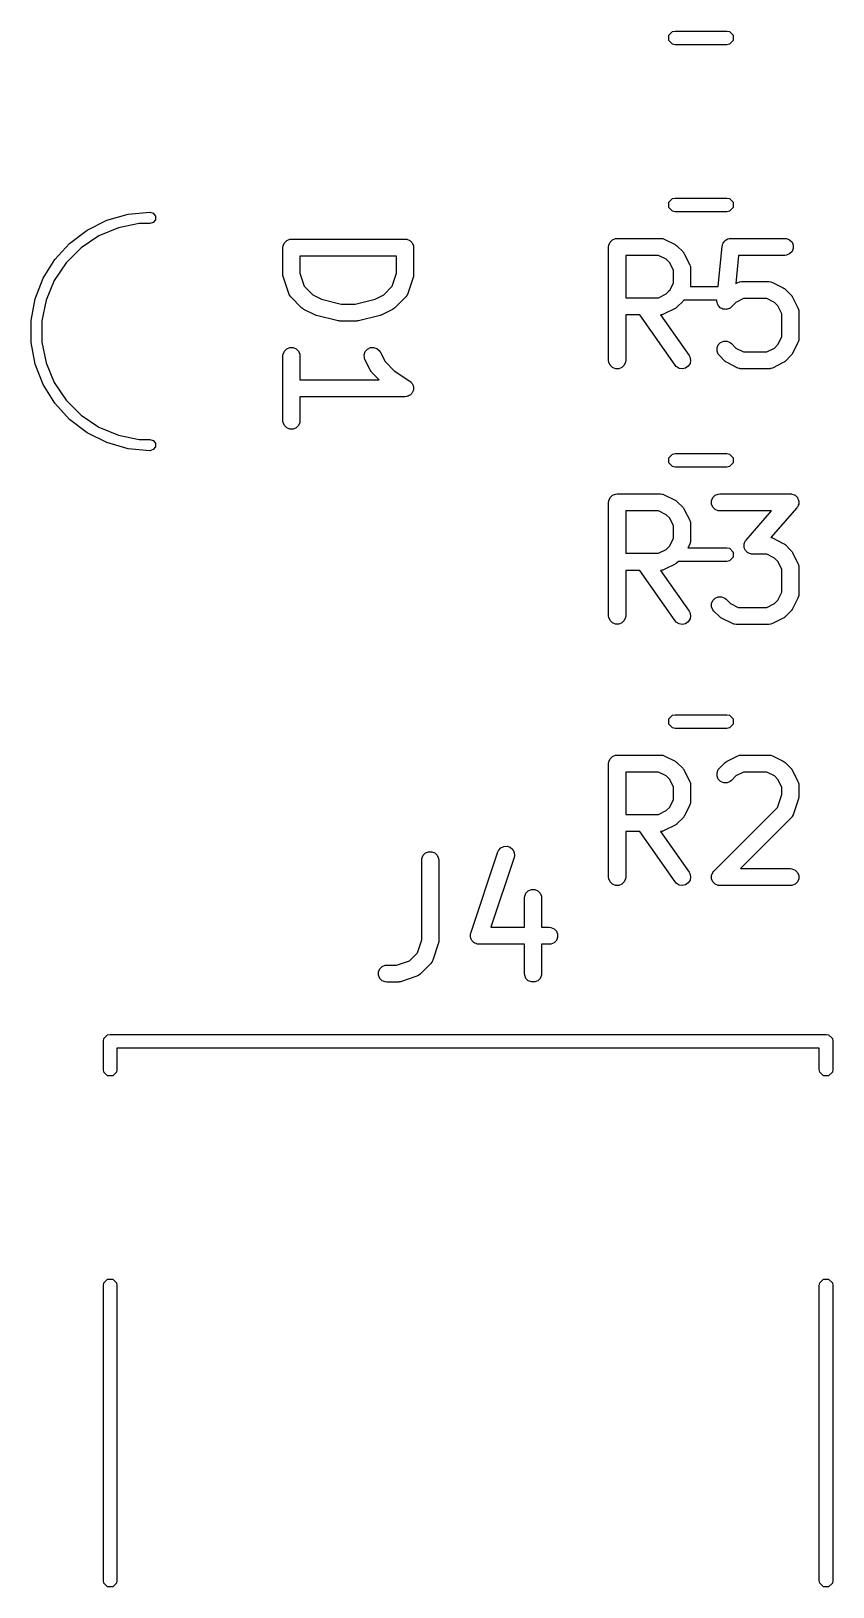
# Model space of a CAD drawing. Extents: x 1.5 to 88.5, y 4.3 to 54.6.
# Drawn here: x 32.55 to 39.61, y 15.44 to 29.14 of the extents above; entities that cross this region are included whole.
import ezdxf

# ---------------------------------------------------------------- set-up
doc = ezdxf.new("R2010")
doc.units = 0
doc.layers.add('BLACK', color=7, linetype='CONTINUOUS')

msp = doc.modelspace()

# ---------------------------------------------------------------- linework, layer by layer
at = {"layer": 'BLACK', "linetype": 'CONTINUOUS'}
for p, q in [((38.167503, 29.107961), (38.199975, 29.140433)), ((38.167503, 29.062039), (38.167503, 29.107961)), ((38.199975, 29.029567), (38.167503, 29.062039)), ((38.199975, 29.140433), (38.222936, 29.145)), ((38.222936, 29.145), (38.677064, 29.145)), ((38.677064, 29.145), (38.700025, 29.140433)), ((38.700025, 29.140433), (38.732497, 29.107961)), ((38.732497, 29.062039), (38.700025, 29.029567)), ((38.732497, 29.107961), (38.732497, 29.062039)), ((38.222936, 29.025), (38.199975, 29.029567)), ((38.677064, 29.025), (38.222936, 29.025)), ((38.700025, 29.029567), (38.677064, 29.025)), ((38.199975, 27.670433), (38.222936, 27.675)), ((38.222936, 27.675), (38.677064, 27.675)), ((38.677064, 27.675), (38.700025, 27.670433)), ((33.407063, 27.532122), (33.6, 27.55)), ((33.6, 27.55), (33.629389, 27.540451)), ((33.629389, 27.540451), (33.647553, 27.515451)), ((38.167503, 27.637961), (38.199975, 27.670433)), ((38.167503, 27.592039), (38.167503, 27.637961)), ((38.199975, 27.559567), (38.167503, 27.592039)), ((38.222936, 27.555), (38.199975, 27.559567)), ((38.677064, 27.555), (38.222936, 27.555)), ((38.700025, 27.559567), (38.677064, 27.555)), ((38.700025, 27.670433), (38.732497, 27.637961)), ((38.732497, 27.592039), (38.700025, 27.559567)), ((38.732497, 27.637961), (38.732497, 27.592039)), ((33.047246, 27.392728), (33.220696, 27.479096)), ((33.322895, 27.413492), (33.150006, 27.341879)), ((33.220696, 27.479096), (33.407063, 27.532122)), ((33.506433, 27.45), (33.322895, 27.413492)), ((33.6, 27.45), (33.506433, 27.45)), ((33.629389, 27.459549), (33.6, 27.45)), ((33.647553, 27.484549), (33.629389, 27.459549)), ((33.647553, 27.515451), (33.647553, 27.484549)), ((32.762082, 27.132766), (32.89262, 27.275959)), ((32.89262, 27.275959), (33.047246, 27.392728)), ((33.150006, 27.341879), (32.99441, 27.237913)), ((34.771621, 27.252726), (34.78282, 27.279762)), ((34.78282, 27.279762), (34.803512, 27.300454)), ((34.803512, 27.300454), (34.830548, 27.311653)), ((34.830548, 27.311653), (34.84518, 27.313094)), ((34.84518, 27.313094), (35.84518, 27.313094)), ((35.84518, 27.313094), (35.859812, 27.311653)), ((35.859812, 27.311653), (35.886848, 27.300454)), ((35.886848, 27.300454), (35.90754, 27.279762)), ((35.90754, 27.279762), (35.918739, 27.252726)), ((37.638346, 27.259812), (37.649545, 27.286848)), ((37.649545, 27.286848), (37.670237, 27.30754)), ((37.670237, 27.30754), (37.697273, 27.318739)), ((37.697273, 27.318739), (37.711905, 27.32018)), ((37.711905, 27.32018), (38.092857, 27.32018)), ((38.092857, 27.32018), (38.107489, 27.318739)), ((38.107489, 27.318739), (38.109978, 27.317707)), ((38.109978, 27.317707), (38.112666, 27.317517)), ((38.112666, 27.317517), (38.126398, 27.312262)), ((38.126398, 27.312262), (38.221636, 27.264643)), ((38.221636, 27.264643), (38.227935, 27.260678)), ((38.639059, 27.261534), (38.640167, 27.267059)), ((38.640167, 27.267059), (38.645349, 27.276718)), ((38.645349, 27.276718), (38.649545, 27.286848)), ((38.649545, 27.286848), (38.652216, 27.289519)), ((38.652216, 27.289519), (38.654001, 27.292846)), ((38.654001, 27.292846), (38.662483, 27.299786)), ((38.662483, 27.299786), (38.670237, 27.30754)), ((38.670237, 27.30754), (38.673725, 27.308985)), ((38.673725, 27.308985), (38.676649, 27.311377)), ((38.676649, 27.311377), (38.687146, 27.314544)), ((38.687146, 27.314544), (38.697273, 27.318739)), ((38.697273, 27.318739), (38.702878, 27.319291)), ((38.702878, 27.319291), (38.704665, 27.31983)), ((38.704665, 27.31983), (38.706493, 27.319647)), ((38.706493, 27.319647), (38.711905, 27.32018)), ((38.711905, 27.32018), (39.188095, 27.32018)), ((39.188095, 27.32018), (39.202727, 27.318739)), ((39.202727, 27.318739), (39.229763, 27.30754)), ((39.229763, 27.30754), (39.250455, 27.286848)), ((39.250455, 27.286848), (39.261654, 27.259812)), ((32.660079, 26.968025), (32.762082, 27.132766)), ((32.99441, 27.237913), (32.862087, 27.10559)), ((34.77018, 27.238094), (34.771621, 27.252726)), ((34.77018, 26.999999), (34.77018, 27.238094)), ((35.77018, 27.163094), (34.92018, 27.163094)), ((34.92018, 27.163094), (34.92018, 27.01217)), ((35.77018, 27.012169), (35.77018, 27.163094)), ((35.918739, 27.252726), (35.92018, 27.238094)), ((35.92018, 27.238094), (35.92018, 26.999999)), ((37.636905, 27.24518), (37.638346, 27.259812)), ((37.636905, 26.24518), (37.636905, 27.24518)), ((38.075152, 27.17018), (37.786905, 27.17018)), ((37.786905, 27.17018), (37.786905, 26.796371)), ((38.143668, 27.135922), (38.075152, 27.17018)), ((38.174075, 27.105515), (38.143668, 27.135922)), ((38.227935, 27.260678), (38.229763, 27.259921)), ((38.229763, 27.259921), (38.231819, 27.258232)), ((38.231819, 27.258232), (38.234079, 27.256811)), ((38.234079, 27.256811), (38.235378, 27.255312)), ((38.235378, 27.255312), (38.241128, 27.250594)), ((38.241128, 27.250594), (38.288747, 27.202975)), ((38.288747, 27.202975), (38.293465, 27.197225)), ((38.293465, 27.197225), (38.294964, 27.195926)), ((38.294964, 27.195926), (38.296385, 27.193666)), ((38.296385, 27.193666), (38.298074, 27.19161)), ((38.298074, 27.19161), (38.298831, 27.189782)), ((38.298831, 27.189782), (38.302796, 27.183483)), ((38.302796, 27.183483), (38.350415, 27.088245)), ((38.601513, 26.895), (38.637277, 27.252643)), ((38.637277, 27.252643), (38.638346, 27.257975)), ((38.638346, 27.259812), (38.639059, 27.261534)), ((38.638346, 27.257975), (38.638346, 27.259812)), ((38.779779, 27.17018), (38.75496, 26.921989)), ((39.188095, 27.17018), (38.779779, 27.17018)), ((39.202727, 27.171621), (39.188095, 27.17018)), ((39.229763, 27.18282), (39.202727, 27.171621)), ((39.250455, 27.203512), (39.229763, 27.18282)), ((39.261654, 27.230548), (39.250455, 27.203512)), ((39.261654, 27.259812), (39.261654, 27.230548)), ((32.862087, 27.10559), (32.758121, 26.949994)), ((34.770909, 26.992593), (34.77018, 26.999999)), ((34.770769, 26.990618), (34.770909, 26.992593)), ((34.771359, 26.98802), (34.770769, 26.990618)), ((34.92018, 27.01217), (34.958351, 26.897656)), ((35.732009, 26.897656), (35.77018, 27.012169)), ((35.919591, 26.990618), (35.919, 26.98802)), ((35.92018, 26.999999), (35.91945, 26.992592)), ((35.91945, 26.992592), (35.919591, 26.990618)), ((38.208333, 27.036999), (38.174075, 27.105515)), ((38.208333, 26.929552), (38.208333, 27.036999)), ((38.350415, 27.088245), (38.35567, 27.074514)), ((38.35567, 27.074514), (38.355861, 27.071824)), ((38.355861, 27.071824), (38.356892, 27.069336)), ((38.356892, 27.069336), (38.358333, 27.054704)), ((38.358333, 27.054704), (38.358333, 26.911847)), ((32.590083, 26.787346), (32.660079, 26.968025)), ((32.758121, 26.949994), (32.686508, 26.777105)), ((34.771621, 26.985367), (34.771359, 26.98802)), ((34.772379, 26.983536), (34.771621, 26.985367)), ((34.774029, 26.976281), (34.772379, 26.983536)), ((34.821649, 26.833424), (34.774029, 26.976281)), ((34.958351, 26.897656), (35.032465, 26.823543)), ((35.657896, 26.823543), (35.732009, 26.897656)), ((35.916331, 26.976281), (35.868712, 26.833425)), ((35.91798, 26.983536), (35.916331, 26.976281)), ((35.918739, 26.985367), (35.91798, 26.983536)), ((35.919, 26.98802), (35.918739, 26.985367)), ((38.143668, 26.830629), (38.167503, 26.854464)), ((38.167503, 26.857961), (38.177572, 26.86803)), ((38.167503, 26.854464), (38.167503, 26.857961)), ((38.177572, 26.86803), (38.208333, 26.929552)), ((38.356892, 26.897215), (38.355974, 26.895)), ((38.355974, 26.895), (38.601513, 26.895)), ((38.358333, 26.911847), (38.356892, 26.897215)), ((38.75496, 26.921989), (38.773602, 26.93131)), ((38.773602, 26.93131), (38.787333, 26.936565)), ((38.787333, 26.936565), (38.790022, 26.936756)), ((38.790022, 26.936756), (38.792511, 26.937787)), ((38.792511, 26.937787), (38.807143, 26.939228)), ((38.807143, 26.939228), (39.045238, 26.939228)), ((39.045238, 26.939228), (39.05987, 26.937787)), ((39.05987, 26.937787), (39.062359, 26.936755)), ((39.062359, 26.936755), (39.065047, 26.936565)), ((39.065047, 26.936565), (39.078779, 26.93131)), ((39.078779, 26.93131), (39.174017, 26.883691)), ((39.174017, 26.883691), (39.180316, 26.879726)), ((39.180316, 26.879726), (39.182144, 26.878969)), ((39.182144, 26.878969), (39.1842, 26.87728)), ((39.1842, 26.87728), (39.18646, 26.875859)), ((39.18646, 26.875859), (39.187759, 26.87436)), ((39.187759, 26.87436), (39.193509, 26.869642)), ((39.193509, 26.869642), (39.241128, 26.822023)), ((32.554479, 26.596882), (32.590083, 26.787346)), ((32.686508, 26.777105), (32.65, 26.593567)), ((34.827643, 26.819999), (34.821649, 26.833424)), ((34.829409, 26.817962), (34.827643, 26.819999)), ((34.83044, 26.815474), (34.829409, 26.817962)), ((34.839767, 26.804109), (34.83044, 26.815474)), ((34.935005, 26.708871), (34.839767, 26.804109)), ((35.032465, 26.823543), (35.109452, 26.785049)), ((35.109452, 26.785049), (35.282986, 26.741666)), ((35.282986, 26.741666), (35.407375, 26.741666)), ((35.407375, 26.741666), (35.580909, 26.785049)), ((35.580909, 26.785049), (35.657896, 26.823543)), ((35.850594, 26.804109), (35.755356, 26.708871)), ((35.859922, 26.815474), (35.850594, 26.804109)), ((35.860953, 26.817964), (35.859922, 26.815474)), ((35.862718, 26.819999), (35.860953, 26.817964)), ((35.868712, 26.833425), (35.862718, 26.819999)), ((37.786905, 26.796371), (38.075152, 26.796371)), ((38.075152, 26.796371), (38.143668, 26.830629)), ((38.241128, 26.715957), (38.235378, 26.711238)), ((38.288747, 26.763576), (38.241128, 26.715957)), ((38.293465, 26.769325), (38.288747, 26.763576)), ((38.294964, 26.770625), (38.293465, 26.769325)), ((38.296385, 26.772884), (38.294964, 26.770625)), ((38.298074, 26.774941), (38.296385, 26.772884)), ((38.298098, 26.775), (38.298074, 26.774941)), ((38.589656, 26.775), (38.298098, 26.775)), ((38.589636, 26.76175), (38.589656, 26.775)), ((38.590727, 26.758134), (38.589636, 26.76175)), ((38.590727, 26.754359), (38.590727, 26.758134)), ((38.594921, 26.744233), (38.590727, 26.754359)), ((38.598089, 26.733734), (38.594921, 26.744233)), ((38.60048, 26.73081), (38.598089, 26.733734)), ((38.601926, 26.727322), (38.60048, 26.73081)), ((38.609679, 26.719568), (38.601926, 26.727322)), ((38.61662, 26.711086), (38.609679, 26.719568)), ((38.717319, 26.715957), (38.705954, 26.70663)), ((38.756332, 26.75497), (38.717319, 26.715957)), ((38.824848, 26.789228), (38.756332, 26.75497)), ((39.027533, 26.789228), (38.824848, 26.789228)), ((39.096049, 26.75497), (39.027533, 26.789228)), ((39.126456, 26.724563), (39.096049, 26.75497)), ((39.160714, 26.656047), (39.126456, 26.724563)), ((39.241128, 26.822023), (39.245846, 26.816273)), ((39.245846, 26.816273), (39.247345, 26.814974)), ((39.247345, 26.814974), (39.248766, 26.812714)), ((39.248766, 26.812714), (39.250455, 26.810658)), ((39.250455, 26.810658), (39.251212, 26.80883)), ((39.251212, 26.80883), (39.255177, 26.802531)), ((39.255177, 26.802531), (39.302796, 26.707293)), ((32.554479, 26.403118), (32.554479, 26.596882)), ((32.65, 26.593567), (32.65, 26.406433)), ((34.940755, 26.70415), (34.935005, 26.708871)), ((34.942054, 26.702654), (34.940755, 26.70415)), ((34.944308, 26.701234), (34.942054, 26.702654)), ((34.94637, 26.699543), (34.944308, 26.701234)), ((34.948202, 26.698784), (34.94637, 26.699543)), ((34.954497, 26.694822), (34.948202, 26.698784)), ((35.049735, 26.647203), (34.954497, 26.694822)), ((35.050804, 26.646793), (35.049735, 26.647203)), ((35.05124, 26.646471), (35.050804, 26.646793)), ((35.057376, 26.644278), (35.05124, 26.646471)), ((35.063466, 26.641948), (35.057376, 26.644278)), ((35.064006, 26.641909), (35.063466, 26.641948)), ((35.065086, 26.641524), (35.064006, 26.641909)), ((35.255562, 26.593905), (35.065086, 26.641524)), ((35.258098, 26.593529), (35.255562, 26.593905)), ((35.25912, 26.593107), (35.258098, 26.593529)), ((35.264632, 26.592564), (35.25912, 26.593107)), ((35.270106, 26.591755), (35.264632, 26.592564)), ((35.271198, 26.591917), (35.270106, 26.591755)), ((35.273752, 26.591666), (35.271198, 26.591917)), ((35.416609, 26.591666), (35.273752, 26.591666)), ((35.419162, 26.591917), (35.416609, 26.591666)), ((35.420255, 26.591755), (35.419162, 26.591917)), ((35.425728, 26.592564), (35.420255, 26.591755)), ((35.431241, 26.593107), (35.425728, 26.592564)), ((35.432262, 26.593529), (35.431241, 26.593107)), ((35.434799, 26.593905), (35.432262, 26.593529)), ((35.625275, 26.641524), (35.434799, 26.593905)), ((35.626354, 26.641909), (35.625275, 26.641524)), ((35.626894, 26.641948), (35.626354, 26.641909)), ((35.632975, 26.644275), (35.626894, 26.641948)), ((35.639121, 26.646471), (35.632975, 26.644275)), ((35.639556, 26.646793), (35.639121, 26.646471)), ((35.640626, 26.647203), (35.639556, 26.646793)), ((35.735864, 26.694822), (35.640626, 26.647203)), ((35.742163, 26.698786), (35.735864, 26.694822)), ((35.743991, 26.699544), (35.742163, 26.698786)), ((35.746047, 26.701232), (35.743991, 26.699544)), ((35.748307, 26.702654), (35.746047, 26.701232)), ((35.749606, 26.704152), (35.748307, 26.702654)), ((35.755356, 26.708871), (35.749606, 26.704152)), ((37.910951, 26.646371), (37.786905, 26.646371)), ((37.786905, 26.646371), (37.786905, 26.24518)), ((38.221891, 26.20217), (37.910951, 26.646371)), ((38.107489, 26.647812), (38.093972, 26.64648)), ((38.093972, 26.64648), (38.344776, 26.288189)), ((38.109978, 26.648843), (38.107489, 26.647812)), ((38.112666, 26.649034), (38.109978, 26.648843)), ((38.126398, 26.654289), (38.112666, 26.649034)), ((38.221636, 26.701908), (38.126398, 26.654289)), ((38.227935, 26.705872), (38.221636, 26.701908)), ((38.229763, 26.70663), (38.227935, 26.705872)), ((38.231819, 26.708318), (38.229763, 26.70663)), ((38.234079, 26.70974), (38.231819, 26.708318)), ((38.235378, 26.711238), (38.234079, 26.70974)), ((38.619946, 26.709301), (38.61662, 26.711086)), ((38.622618, 26.70663), (38.619946, 26.709301)), ((38.632745, 26.702434), (38.622618, 26.70663)), ((38.642407, 26.697252), (38.632745, 26.702434)), ((38.646166, 26.696876), (38.642407, 26.697252)), ((38.649655, 26.695431), (38.646166, 26.696876)), ((38.660616, 26.695431), (38.649655, 26.695431)), ((38.671526, 26.69434), (38.660616, 26.695431)), ((38.675142, 26.695431), (38.671526, 26.69434)), ((38.678917, 26.695431), (38.675142, 26.695431)), ((38.689042, 26.699625), (38.678917, 26.695431)), ((38.699542, 26.702793), (38.689042, 26.699625)), ((38.702465, 26.705184), (38.699542, 26.702793)), ((38.705954, 26.70663), (38.702465, 26.705184)), ((39.160714, 26.453362), (39.160714, 26.656047)), ((39.302796, 26.707293), (39.308051, 26.693562)), ((39.308051, 26.693562), (39.308242, 26.690872)), ((39.308242, 26.690872), (39.309273, 26.688384)), ((39.309273, 26.688384), (39.310714, 26.673752)), ((39.310714, 26.673752), (39.310714, 26.435657)), ((39.126456, 26.384846), (39.160714, 26.453362)), ((32.590083, 26.212654), (32.554479, 26.403118)), ((32.65, 26.406433), (32.686508, 26.222895)), ((34.771621, 26.300345), (34.78282, 26.327381)), ((34.78282, 26.327381), (34.803512, 26.348073)), ((34.803512, 26.348073), (34.830548, 26.359272)), ((34.830548, 26.359272), (34.859812, 26.359272)), ((34.859812, 26.359272), (34.886848, 26.348073)), ((34.886848, 26.348073), (34.90754, 26.327381)), ((34.90754, 26.327381), (34.918739, 26.300345)), ((35.485055, 26.295094), (35.494309, 26.322855)), ((35.494309, 26.322855), (35.513482, 26.344963)), ((35.513482, 26.344963), (35.539657, 26.35805)), ((35.539657, 26.35805), (35.568847, 26.360124)), ((35.568847, 26.360124), (35.596608, 26.35087)), ((35.596608, 26.35087), (35.618716, 26.331697)), ((35.618716, 26.331697), (35.626548, 26.319254)), ((35.626548, 26.319254), (35.668724, 26.234902)), ((38.590727, 26.35505), (38.601926, 26.382087)), ((38.590727, 26.325788), (38.590727, 26.35505)), ((38.601926, 26.298751), (38.590727, 26.325788)), ((38.601926, 26.382087), (38.622618, 26.402779)), ((38.622618, 26.402779), (38.649655, 26.413978)), ((38.649655, 26.413978), (38.678917, 26.413978)), ((38.678917, 26.413978), (38.705954, 26.402779)), ((38.705954, 26.402779), (38.717319, 26.393452)), ((38.717319, 26.393452), (38.756331, 26.354439)), ((38.756331, 26.354439), (38.824849, 26.32018)), ((38.824849, 26.32018), (39.027532, 26.32018)), ((39.027532, 26.32018), (39.096048, 26.354438)), ((39.096048, 26.354438), (39.126456, 26.384846)), ((39.255177, 26.306878), (39.251212, 26.300578)), ((39.302796, 26.402116), (39.255177, 26.306878)), ((39.308051, 26.415847), (39.302796, 26.402116)), ((39.308242, 26.418536), (39.308051, 26.415847)), ((39.309273, 26.421025), (39.308242, 26.418536)), ((39.310714, 26.435657), (39.309273, 26.421025)), ((32.660079, 26.031975), (32.590083, 26.212654)), ((32.686508, 26.222895), (32.758121, 26.050006)), ((34.77018, 26.285713), (34.771621, 26.300345)), ((34.77018, 25.714285), (34.77018, 26.285713)), ((34.918739, 26.300345), (34.92018, 26.285713)), ((34.92018, 26.285713), (34.92018, 26.074999)), ((35.487129, 26.265904), (35.485055, 26.295094)), ((35.492384, 26.252172), (35.487129, 26.265904)), ((35.540003, 26.156934), (35.492384, 26.252172)), ((35.668724, 26.234902), (35.750103, 26.153523)), ((37.638346, 26.230548), (37.636905, 26.24518)), ((37.649545, 26.203512), (37.638346, 26.230548)), ((37.670237, 26.18282), (37.649545, 26.203512)), ((37.697273, 26.171621), (37.670237, 26.18282)), ((37.726537, 26.171621), (37.697273, 26.171621)), ((37.753573, 26.18282), (37.726537, 26.171621)), ((37.774265, 26.203512), (37.753573, 26.18282)), ((37.785464, 26.230548), (37.774265, 26.203512)), ((37.786905, 26.24518), (37.785464, 26.230548)), ((38.231462, 26.19101), (38.221891, 26.20217)), ((38.256141, 26.175283), (38.231462, 26.19101)), ((38.284958, 26.170197), (38.256141, 26.175283)), ((38.313529, 26.176527), (38.284958, 26.170197)), ((38.337503, 26.193309), (38.313529, 26.176527)), ((38.35323, 26.217987), (38.337503, 26.193309)), ((38.344776, 26.288189), (38.351986, 26.275376)), ((38.351986, 26.275376), (38.358315, 26.246805)), ((38.358315, 26.246805), (38.35323, 26.217987)), ((38.611253, 26.287386), (38.601926, 26.298751)), ((38.658872, 26.239767), (38.611253, 26.287386)), ((38.664624, 26.235046), (38.658872, 26.239767)), ((38.665921, 26.233551), (38.664624, 26.235046)), ((38.668176, 26.232131), (38.665921, 26.233551)), ((38.670237, 26.23044), (38.668176, 26.232131)), ((38.672065, 26.229682), (38.670237, 26.23044)), ((38.678363, 26.225718), (38.672065, 26.229682)), ((38.773602, 26.178098), (38.678363, 26.225718)), ((38.787333, 26.172843), (38.773602, 26.178098)), ((38.790022, 26.172651), (38.787333, 26.172843)), ((38.792511, 26.171621), (38.790022, 26.172651)), ((38.807143, 26.17018), (38.792511, 26.171621)), ((39.045238, 26.17018), (38.807143, 26.17018)), ((39.05987, 26.171621), (39.045238, 26.17018)), ((39.062358, 26.172651), (39.05987, 26.171621)), ((39.065048, 26.172843), (39.062358, 26.172651)), ((39.07878, 26.178098), (39.065048, 26.172843)), ((39.174018, 26.225718), (39.07878, 26.178098)), ((39.180316, 26.229683), (39.174018, 26.225718)), ((39.182144, 26.23044), (39.180316, 26.229683)), ((39.184201, 26.232128), (39.182144, 26.23044)), ((39.186461, 26.233551), (39.184201, 26.232128)), ((39.18776, 26.235049), (39.186461, 26.233551)), ((39.193509, 26.239767), (39.18776, 26.235049)), ((39.241128, 26.287386), (39.193509, 26.239767)), ((39.245846, 26.293135), (39.241128, 26.287386)), ((39.247345, 26.294435), (39.245846, 26.293135)), ((39.248766, 26.296694), (39.247345, 26.294435)), ((39.250455, 26.298751), (39.248766, 26.296694)), ((39.251212, 26.300578), (39.250455, 26.298751)), ((32.762082, 25.867234), (32.660079, 26.031975)), ((32.758121, 26.050006), (32.862087, 25.89441)), ((34.92018, 26.074999), (35.616495, 26.074999)), ((35.543967, 26.150634), (35.540003, 26.156934)), ((35.544725, 26.148807), (35.543967, 26.150634)), ((35.546413, 26.14675), (35.544725, 26.148807)), ((35.547835, 26.144491), (35.546413, 26.14675)), ((35.549333, 26.143191), (35.547835, 26.144491)), ((35.554052, 26.137442), (35.549333, 26.143191)), ((35.616495, 26.074999), (35.554052, 26.137442)), ((35.750103, 26.153523), (35.886783, 26.062403)), ((35.886783, 26.062403), (35.886825, 26.062368)), ((35.886825, 26.062368), (35.886848, 26.062359)), ((35.886848, 26.062359), (35.886899, 26.062307)), ((35.886899, 26.062307), (35.898158, 26.053087)), ((35.898158, 26.053087), (35.902289, 26.046917)), ((35.902289, 26.046917), (35.90754, 26.041667)), ((35.90754, 26.041667), (35.910352, 26.034877)), ((35.910352, 26.034877), (35.914441, 26.028772)), ((32.862087, 25.89441), (32.99441, 25.762087)), ((35.84518, 25.924999), (34.92018, 25.924999)), ((34.92018, 25.924999), (34.92018, 25.714285)), ((35.845232, 25.925004), (35.84518, 25.924999)), ((35.845259, 25.924999), (35.845232, 25.925004)), ((35.845335, 25.925014), (35.845259, 25.924999)), ((35.859812, 25.92644), (35.845335, 25.925014)), ((35.866672, 25.929281), (35.859812, 25.92644)), ((35.873954, 25.930738), (35.866672, 25.929281)), ((35.88006, 25.934827), (35.873954, 25.930738)), ((35.886848, 25.937639), (35.88006, 25.934827)), ((35.892096, 25.942887), (35.886848, 25.937639)), ((35.898269, 25.947021), (35.892096, 25.942887)), ((35.902346, 25.953137), (35.898269, 25.947021)), ((35.90754, 25.958331), (35.902346, 25.953137)), ((35.910381, 25.96519), (35.90754, 25.958331)), ((35.914501, 25.97137), (35.910381, 25.96519)), ((35.914441, 26.028772), (35.915897, 26.021491)), ((35.915926, 25.978578), (35.914501, 25.97137)), ((35.915897, 26.021491), (35.918739, 26.014631)), ((35.918739, 25.985367), (35.915926, 25.978578)), ((35.918739, 26.014631), (35.918739, 26.007282)), ((35.918739, 26.007282), (35.92018, 26.000078)), ((35.92018, 26.000078), (35.918739, 25.992793)), ((35.918739, 25.992793), (35.918739, 25.985367)), ((32.89262, 25.724041), (32.762082, 25.867234)), ((32.99441, 25.762087), (33.150006, 25.658121)), ((33.047246, 25.607272), (32.89262, 25.724041)), ((33.150006, 25.658121), (33.322895, 25.586508)), ((34.771621, 25.699653), (34.77018, 25.714285)), ((34.78282, 25.672617), (34.771621, 25.699653)), ((34.803512, 25.651925), (34.78282, 25.672617)), ((34.830548, 25.640726), (34.803512, 25.651925)), ((34.859812, 25.640726), (34.830548, 25.640726)), ((34.886848, 25.651925), (34.859812, 25.640726)), ((34.90754, 25.672617), (34.886848, 25.651925)), ((34.918739, 25.699653), (34.90754, 25.672617)), ((34.92018, 25.714285), (34.918739, 25.699653)), ((33.220696, 25.520904), (33.047246, 25.607272)), ((33.407063, 25.467878), (33.220696, 25.520904)), ((33.322895, 25.586508), (33.506433, 25.55)), ((33.506433, 25.55), (33.6, 25.55)), ((33.6, 25.55), (33.629389, 25.540451)), ((33.629389, 25.540451), (33.647553, 25.515451)), ((33.647553, 25.484549), (33.629389, 25.459549)), ((33.647553, 25.515451), (33.647553, 25.484549)), ((33.6, 25.45), (33.407063, 25.467878)), ((33.629389, 25.459549), (33.6, 25.45)), ((38.167503, 25.387961), (38.199975, 25.420433)), ((38.167503, 25.342039), (38.167503, 25.387961)), ((38.199975, 25.420433), (38.222936, 25.425)), ((38.222936, 25.425), (38.677064, 25.425)), ((38.677064, 25.425), (38.700025, 25.420433)), ((38.700025, 25.420433), (38.732497, 25.387961)), ((38.732497, 25.387961), (38.732497, 25.342039)), ((38.199975, 25.309567), (38.167503, 25.342039)), ((38.222936, 25.305), (38.199975, 25.309567)), ((38.677064, 25.305), (38.222936, 25.305)), ((38.700025, 25.309567), (38.677064, 25.305)), ((38.732497, 25.342039), (38.700025, 25.309567)), ((37.636905, 24.99518), (37.638346, 25.009812)), ((37.636905, 23.99518), (37.636905, 24.99518)), ((37.638346, 25.009812), (37.649545, 25.036848)), ((37.649545, 25.036848), (37.670237, 25.05754)), ((37.670237, 25.05754), (37.697273, 25.068739)), ((37.697273, 25.068739), (37.711905, 25.07018)), ((37.711905, 25.07018), (38.092857, 25.07018)), ((38.092857, 25.07018), (38.107489, 25.068739)), ((38.107489, 25.068739), (38.109978, 25.067707)), ((38.109978, 25.067707), (38.112666, 25.067517)), ((38.112666, 25.067517), (38.126398, 25.062262)), ((38.126398, 25.062262), (38.221636, 25.014643)), ((38.221636, 25.014643), (38.227935, 25.010678)), ((38.227935, 25.010678), (38.229763, 25.009921)), ((38.229763, 25.009921), (38.231819, 25.008232)), ((38.231819, 25.008232), (38.234079, 25.006811)), ((38.234079, 25.006811), (38.235378, 25.005312)), ((38.235378, 25.005312), (38.241128, 25.000594)), ((38.241128, 25.000594), (38.288747, 24.952975)), ((38.288747, 24.952975), (38.293465, 24.947225)), ((38.293465, 24.947225), (38.294964, 24.945926)), ((38.294964, 24.945926), (38.296385, 24.943666)), ((38.296385, 24.943666), (38.298074, 24.94161)), ((38.298074, 24.94161), (38.298831, 24.939782)), ((38.298831, 24.939782), (38.302796, 24.933483)), ((38.543108, 25.009812), (38.554307, 25.036848)), ((38.543108, 24.980548), (38.543108, 25.009812)), ((38.554307, 24.953512), (38.543108, 24.980548)), ((38.554307, 25.036848), (38.574999, 25.05754)), ((38.574999, 24.93282), (38.554307, 24.953512)), ((38.574999, 25.05754), (38.602035, 25.068739)), ((38.602035, 25.068739), (38.616667, 25.07018)), ((38.616667, 25.07018), (39.235714, 25.07018)), ((39.292157, 24.945792), (39.065261, 24.686482)), ((39.235714, 25.07018), (39.243452, 25.069417)), ((39.243452, 25.069417), (39.24542, 25.069549)), ((39.24542, 25.069549), (39.246775, 25.06909)), ((39.246775, 25.06909), (39.250346, 25.068739)), ((39.250346, 25.068739), (39.261603, 25.064075)), ((39.261603, 25.064075), (39.273141, 25.060174)), ((39.273141, 25.060174), (39.275045, 25.058508)), ((39.275045, 25.058508), (39.277382, 25.05754)), ((39.277382, 25.05754), (39.285992, 25.048929)), ((39.285992, 25.048929), (39.295165, 25.040904)), ((39.296678, 24.952116), (39.292157, 24.945792)), ((39.295165, 25.040904), (39.296287, 25.038634)), ((39.296287, 25.038634), (39.298074, 25.036848)), ((39.298074, 24.953512), (39.296678, 24.952116)), ((39.298074, 25.036848), (39.302734, 25.025597)), ((39.298622, 24.954835), (39.298074, 24.953512)), ((39.300708, 24.957753), (39.298622, 24.954835)), ((39.304609, 24.96929), (39.300708, 24.957753)), ((39.302734, 25.025597), (39.308137, 25.014672)), ((39.309273, 24.980548), (39.304609, 24.96929)), ((39.308137, 25.014672), (39.308305, 25.012148)), ((39.308305, 25.012148), (39.309273, 25.009812)), ((39.309273, 25.009812), (39.309273, 24.997627)), ((39.309273, 24.997627), (39.310083, 24.985474)), ((39.310083, 24.985474), (39.309273, 24.983078)), ((39.309273, 24.983078), (39.309273, 24.980548)), ((38.075152, 24.92018), (37.786905, 24.92018)), ((37.786905, 24.92018), (37.786905, 24.546371)), ((38.143668, 24.885922), (38.075152, 24.92018)), ((38.174075, 24.855515), (38.143668, 24.885922)), ((38.208333, 24.786999), (38.174075, 24.855515)), ((38.302796, 24.933483), (38.350415, 24.838245)), ((38.350415, 24.838245), (38.35567, 24.824514)), ((38.35567, 24.824514), (38.355861, 24.821824)), ((38.355861, 24.821824), (38.356892, 24.819336)), ((38.356892, 24.819336), (38.358333, 24.804704)), ((38.358333, 24.804704), (38.358333, 24.661847)), ((38.602035, 24.921621), (38.574999, 24.93282)), ((38.616667, 24.92018), (38.602035, 24.921621)), ((39.070432, 24.92018), (38.616667, 24.92018)), ((38.845938, 24.663616), (39.070432, 24.92018)), ((38.174075, 24.611036), (38.208333, 24.679552)), ((38.208333, 24.679552), (38.208333, 24.786999)), ((38.358333, 24.661847), (38.356892, 24.647215)), ((38.841416, 24.657291), (38.845938, 24.663616)), ((39.065261, 24.686482), (39.078779, 24.68131)), ((39.078779, 24.68131), (39.174017, 24.633691)), ((37.786905, 24.546371), (38.075152, 24.546371)), ((38.075152, 24.546371), (38.143668, 24.580629)), ((38.143668, 24.580629), (38.174075, 24.611036)), ((38.350415, 24.628306), (38.333762, 24.595)), ((38.333762, 24.595), (38.677064, 24.595)), ((38.35567, 24.642037), (38.350415, 24.628306)), ((38.355861, 24.644726), (38.35567, 24.642037)), ((38.356892, 24.647215), (38.355861, 24.644726)), ((38.677064, 24.595), (38.700025, 24.590433)), ((38.700025, 24.590433), (38.732497, 24.557961)), ((38.732497, 24.557961), (38.732497, 24.512039)), ((38.828012, 24.623934), (38.828822, 24.626329)), ((38.828822, 24.61178), (38.828012, 24.623934)), ((38.828822, 24.62886), (38.833485, 24.640117)), ((38.828822, 24.626329), (38.828822, 24.62886)), ((38.828822, 24.599596), (38.828822, 24.61178)), ((38.829789, 24.597259), (38.828822, 24.599596)), ((38.829958, 24.594736), (38.829789, 24.597259)), ((38.83536, 24.58381), (38.829958, 24.594736)), ((38.833485, 24.640117), (38.837387, 24.651655)), ((38.840021, 24.57256), (38.83536, 24.58381)), ((38.837387, 24.651655), (38.839472, 24.654572)), ((38.839472, 24.654572), (38.840021, 24.655896)), ((38.840021, 24.655896), (38.841416, 24.657291)), ((38.841807, 24.570773), (38.840021, 24.57256)), ((38.84293, 24.568504), (38.841807, 24.570773)), ((38.852102, 24.560478), (38.84293, 24.568504)), ((38.860713, 24.551868), (38.852102, 24.560478)), ((38.863049, 24.550899), (38.860713, 24.551868)), ((38.864954, 24.549234), (38.863049, 24.550899)), ((38.876491, 24.545332), (38.864954, 24.549234)), ((38.887749, 24.540669), (38.876491, 24.545332)), ((38.891319, 24.540317), (38.887749, 24.540669)), ((38.892675, 24.539859), (38.891319, 24.540317)), ((38.894642, 24.53999), (38.892675, 24.539859)), ((38.902381, 24.539228), (38.894642, 24.53999)), ((39.027533, 24.539228), (38.902381, 24.539228)), ((39.096049, 24.50497), (39.027533, 24.539228)), ((39.174017, 24.633691), (39.180316, 24.629726)), ((39.180316, 24.629726), (39.182144, 24.628969)), ((39.182144, 24.628969), (39.1842, 24.62728)), ((39.1842, 24.62728), (39.18646, 24.625859)), ((39.18646, 24.625859), (39.187759, 24.62436)), ((39.187759, 24.62436), (39.193509, 24.619642)), ((39.193509, 24.619642), (39.241128, 24.572023)), ((39.241128, 24.572023), (39.245846, 24.566273)), ((39.245846, 24.566273), (39.247345, 24.564974)), ((39.247345, 24.564974), (39.248766, 24.562714)), ((39.248766, 24.562714), (39.250455, 24.560658)), ((39.250455, 24.560658), (39.251212, 24.55883)), ((39.251212, 24.55883), (39.255177, 24.552531)), ((39.255177, 24.552531), (39.302796, 24.457293)), ((37.910951, 24.396371), (37.786905, 24.396371)), ((37.786905, 24.396371), (37.786905, 23.99518)), ((38.221891, 23.95217), (37.910951, 24.396371)), ((38.107489, 24.397812), (38.093972, 24.39648)), ((38.093972, 24.39648), (38.344776, 24.038189)), ((38.109978, 24.398843), (38.107489, 24.397812)), ((38.112666, 24.399034), (38.109978, 24.398843)), ((38.126398, 24.404289), (38.112666, 24.399034)), ((38.221636, 24.451908), (38.126398, 24.404289)), ((38.227935, 24.455872), (38.221636, 24.451908)), ((38.229763, 24.45663), (38.227935, 24.455872)), ((38.231819, 24.458318), (38.229763, 24.45663)), ((38.234079, 24.45974), (38.231819, 24.458318)), ((38.235378, 24.461238), (38.234079, 24.45974)), ((38.241128, 24.465957), (38.235378, 24.461238)), ((38.250171, 24.475), (38.241128, 24.465957)), ((38.677064, 24.475), (38.250171, 24.475)), ((38.700025, 24.479567), (38.677064, 24.475)), ((38.732497, 24.512039), (38.700025, 24.479567)), ((39.126456, 24.474563), (39.096049, 24.50497)), ((39.160714, 24.406047), (39.126456, 24.474563)), ((39.160714, 24.203362), (39.160714, 24.406047)), ((39.302796, 24.457293), (39.308051, 24.443562)), ((39.308051, 24.443562), (39.308242, 24.440872)), ((39.308242, 24.440872), (39.309273, 24.438384)), ((39.309273, 24.438384), (39.310714, 24.423752)), ((39.310714, 24.423752), (39.310714, 24.185657)), ((38.543108, 24.10505), (38.554307, 24.132087)), ((38.554307, 24.132087), (38.574999, 24.152779)), ((38.574999, 24.152779), (38.602036, 24.163978)), ((38.602036, 24.163978), (38.631298, 24.163978)), ((38.631298, 24.163978), (38.658335, 24.152779)), ((38.658335, 24.152779), (38.6697, 24.143452)), ((38.6697, 24.143452), (38.708712, 24.104439)), ((39.096048, 24.104438), (39.126456, 24.134846)), ((39.126456, 24.134846), (39.160714, 24.203362)), ((39.302796, 24.152116), (39.255177, 24.056878)), ((39.308051, 24.165847), (39.302796, 24.152116)), ((39.308242, 24.168536), (39.308051, 24.165847)), ((39.309273, 24.171025), (39.308242, 24.168536)), ((39.310714, 24.185657), (39.309273, 24.171025)), ((37.638346, 23.980548), (37.636905, 23.99518)), ((37.649545, 23.953512), (37.638346, 23.980548)), ((37.785464, 23.980548), (37.774265, 23.953512)), ((37.786905, 23.99518), (37.785464, 23.980548)), ((38.344776, 24.038189), (38.351986, 24.025376)), ((38.351986, 24.025376), (38.358315, 23.996805)), ((38.358315, 23.996805), (38.35323, 23.967987)), ((38.543108, 24.075788), (38.543108, 24.10505)), ((38.554307, 24.048751), (38.543108, 24.075788)), ((38.563634, 24.037386), (38.554307, 24.048751)), ((38.611253, 23.989767), (38.563634, 24.037386)), ((38.617005, 23.985046), (38.611253, 23.989767)), ((38.618302, 23.983551), (38.617005, 23.985046)), ((38.620557, 23.982131), (38.618302, 23.983551)), ((38.622618, 23.98044), (38.620557, 23.982131)), ((38.624446, 23.979682), (38.622618, 23.98044)), ((38.630744, 23.975718), (38.624446, 23.979682)), ((38.708712, 24.104439), (38.77723, 24.07018)), ((38.77723, 24.07018), (39.027532, 24.07018)), ((39.027532, 24.07018), (39.096048, 24.104438)), ((39.180316, 23.979683), (39.174018, 23.975718)), ((39.182144, 23.98044), (39.180316, 23.979683)), ((39.184201, 23.982128), (39.182144, 23.98044)), ((39.186461, 23.983551), (39.184201, 23.982128)), ((39.18776, 23.985049), (39.186461, 23.983551)), ((39.193509, 23.989767), (39.18776, 23.985049)), ((39.241128, 24.037386), (39.193509, 23.989767)), ((39.245846, 24.043135), (39.241128, 24.037386)), ((39.247345, 24.044435), (39.245846, 24.043135)), ((39.248766, 24.046694), (39.247345, 24.044435)), ((39.250455, 24.048751), (39.248766, 24.046694)), ((39.251212, 24.050578), (39.250455, 24.048751)), ((39.255177, 24.056878), (39.251212, 24.050578)), ((37.670237, 23.93282), (37.649545, 23.953512)), ((37.697273, 23.921621), (37.670237, 23.93282)), ((37.726537, 23.921621), (37.697273, 23.921621)), ((37.753573, 23.93282), (37.726537, 23.921621)), ((37.774265, 23.953512), (37.753573, 23.93282)), ((38.231462, 23.94101), (38.221891, 23.95217)), ((38.256141, 23.925283), (38.231462, 23.94101)), ((38.284958, 23.920197), (38.256141, 23.925283)), ((38.313529, 23.926527), (38.284958, 23.920197)), ((38.337503, 23.943309), (38.313529, 23.926527)), ((38.35323, 23.967987), (38.337503, 23.943309)), ((38.725983, 23.928098), (38.630744, 23.975718)), ((38.739714, 23.922843), (38.725983, 23.928098)), ((38.742403, 23.922651), (38.739714, 23.922843)), ((38.744892, 23.921621), (38.742403, 23.922651)), ((38.759524, 23.92018), (38.744892, 23.921621)), ((39.045238, 23.92018), (38.759524, 23.92018)), ((39.05987, 23.921621), (39.045238, 23.92018)), ((39.062358, 23.922651), (39.05987, 23.921621)), ((39.065048, 23.922843), (39.062358, 23.922651)), ((39.07878, 23.928098), (39.065048, 23.922843)), ((39.174018, 23.975718), (39.07878, 23.928098)), ((38.167503, 23.087961), (38.199975, 23.120433)), ((38.167503, 23.042039), (38.167503, 23.087961)), ((38.199975, 23.009567), (38.167503, 23.042039)), ((38.199975, 23.120433), (38.222936, 23.125)), ((38.222936, 23.125), (38.677064, 23.125)), ((38.677064, 23.125), (38.700025, 23.120433)), ((38.700025, 23.120433), (38.732497, 23.087961)), ((38.732497, 23.042039), (38.700025, 23.009567)), ((38.732497, 23.087961), (38.732497, 23.042039)), ((38.222936, 23.005), (38.199975, 23.009567)), ((38.677064, 23.005), (38.222936, 23.005)), ((38.700025, 23.009567), (38.677064, 23.005)), ((37.649545, 22.736848), (37.670237, 22.75754)), ((37.670237, 22.75754), (37.697273, 22.768739)), ((37.697273, 22.768739), (37.711905, 22.77018)), ((37.711905, 22.77018), (38.092857, 22.77018)), ((38.092857, 22.77018), (38.107489, 22.768739)), ((38.107489, 22.768739), (38.109978, 22.767707)), ((38.109978, 22.767707), (38.112666, 22.767517)), ((38.112666, 22.767517), (38.126398, 22.762262)), ((38.126398, 22.762262), (38.221636, 22.714643)), ((38.678364, 22.714643), (38.773602, 22.762262)), ((38.773602, 22.762262), (38.787333, 22.767517)), ((38.787333, 22.767517), (38.790022, 22.767708)), ((38.790022, 22.767708), (38.792511, 22.768739)), ((38.792511, 22.768739), (38.807143, 22.77018)), ((38.807143, 22.77018), (39.045238, 22.77018)), ((39.045238, 22.77018), (39.05987, 22.768739)), ((39.05987, 22.768739), (39.062359, 22.767707)), ((39.062359, 22.767707), (39.065047, 22.767517)), ((39.065047, 22.767517), (39.078779, 22.762262)), ((39.078779, 22.762262), (39.174017, 22.714643)), ((37.636905, 22.69518), (37.638346, 22.709812)), ((37.636905, 21.69518), (37.636905, 22.69518)), ((37.638346, 22.709812), (37.649545, 22.736848)), ((38.075152, 22.62018), (37.786905, 22.62018)), ((37.786905, 22.62018), (37.786905, 22.246371)), ((38.143668, 22.585922), (38.075152, 22.62018)), ((38.221636, 22.714643), (38.227935, 22.710678)), ((38.227935, 22.710678), (38.229763, 22.709921)), ((38.229763, 22.709921), (38.231819, 22.708232)), ((38.231819, 22.708232), (38.234079, 22.706811)), ((38.234079, 22.706811), (38.235378, 22.705312)), ((38.235378, 22.705312), (38.241128, 22.700594)), ((38.241128, 22.700594), (38.288747, 22.652975)), ((38.288747, 22.652975), (38.293465, 22.647225)), ((38.293465, 22.647225), (38.294964, 22.645926)), ((38.294964, 22.645926), (38.296385, 22.643666)), ((38.296385, 22.643666), (38.298074, 22.64161)), ((38.298074, 22.64161), (38.298831, 22.639782)), ((38.298831, 22.639782), (38.302796, 22.633483)), ((38.302796, 22.633483), (38.350415, 22.538245)), ((38.590727, 22.614573), (38.601926, 22.64161)), ((38.590727, 22.585311), (38.590727, 22.614573)), ((38.601926, 22.64161), (38.611253, 22.652975)), ((38.611253, 22.652975), (38.658872, 22.700594)), ((38.658872, 22.700594), (38.664621, 22.705312)), ((38.664621, 22.705312), (38.665921, 22.706811)), ((38.665921, 22.706811), (38.66818, 22.708232)), ((38.66818, 22.708232), (38.670237, 22.709921)), ((38.670237, 22.709921), (38.672064, 22.710678)), ((38.672064, 22.710678), (38.678364, 22.714643)), ((38.824848, 22.62018), (38.756332, 22.585922)), ((39.027533, 22.62018), (38.824848, 22.62018)), ((39.096049, 22.585922), (39.027533, 22.62018)), ((39.174017, 22.714643), (39.180316, 22.710678)), ((39.180316, 22.710678), (39.182144, 22.709921)), ((39.182144, 22.709921), (39.1842, 22.708232)), ((39.1842, 22.708232), (39.18646, 22.706811)), ((39.18646, 22.706811), (39.187759, 22.705312)), ((39.187759, 22.705312), (39.193509, 22.700594)), ((39.193509, 22.700594), (39.241128, 22.652975)), ((39.241128, 22.652975), (39.245846, 22.647225)), ((39.245846, 22.647225), (39.247345, 22.645926)), ((39.247345, 22.645926), (39.248766, 22.643666)), ((39.248766, 22.643666), (39.250455, 22.64161)), ((39.250455, 22.64161), (39.251212, 22.639782)), ((39.251212, 22.639782), (39.255177, 22.633483)), ((39.255177, 22.633483), (39.302796, 22.538245)), ((38.174075, 22.555515), (38.143668, 22.585922)), ((38.208333, 22.486999), (38.174075, 22.555515)), ((38.208333, 22.379552), (38.208333, 22.486999)), ((38.350415, 22.538245), (38.35567, 22.524514)), ((38.35567, 22.524514), (38.355861, 22.521824)), ((38.355861, 22.521824), (38.356892, 22.519336)), ((38.356892, 22.519336), (38.358333, 22.504704)), ((38.358333, 22.504704), (38.358333, 22.361847)), ((38.601926, 22.558274), (38.590727, 22.585311)), ((38.622618, 22.537582), (38.601926, 22.558274)), ((38.649655, 22.526383), (38.622618, 22.537582)), ((38.678917, 22.526383), (38.649655, 22.526383)), ((38.705954, 22.537582), (38.678917, 22.526383)), ((38.717319, 22.546909), (38.705954, 22.537582)), ((38.756332, 22.585922), (38.717319, 22.546909)), ((39.126456, 22.555515), (39.096049, 22.585922)), ((39.160714, 22.486999), (39.126456, 22.555515)), ((39.160714, 22.421636), (39.160714, 22.486999)), ((39.302796, 22.538245), (39.308051, 22.524514)), ((39.308051, 22.524514), (39.308242, 22.521824)), ((39.308242, 22.521824), (39.309273, 22.519336)), ((39.309273, 22.519336), (39.310714, 22.504704)), ((39.310714, 22.504704), (39.310714, 22.409466)), ((38.174075, 22.311036), (38.208333, 22.379552)), ((38.35567, 22.342037), (38.350415, 22.328306)), ((38.355861, 22.344726), (38.35567, 22.342037)), ((38.356892, 22.347215), (38.355861, 22.344726)), ((38.358333, 22.361847), (38.356892, 22.347215)), ((39.122542, 22.307122), (39.160714, 22.421636)), ((39.306865, 22.385748), (39.259246, 22.242892)), ((39.308514, 22.393003), (39.306865, 22.385748)), ((39.309273, 22.394834), (39.308514, 22.393003)), ((39.309534, 22.397487), (39.309273, 22.394834)), ((39.310125, 22.400085), (39.309534, 22.397487)), ((39.310714, 22.409466), (39.309984, 22.402059)), ((39.309984, 22.402059), (39.310125, 22.400085)), ((37.786905, 22.246371), (38.075152, 22.246371)), ((38.075152, 22.246371), (38.143668, 22.280629)), ((38.143668, 22.280629), (38.174075, 22.311036)), ((38.288747, 22.213576), (38.241128, 22.165957)), ((38.293465, 22.219325), (38.288747, 22.213576)), ((38.294964, 22.220625), (38.293465, 22.219325)), ((38.296385, 22.222884), (38.294964, 22.220625)), ((38.298074, 22.224941), (38.296385, 22.222884)), ((38.298831, 22.226768), (38.298074, 22.224941)), ((38.302796, 22.233068), (38.298831, 22.226768)), ((38.350415, 22.328306), (38.302796, 22.233068)), ((38.563634, 21.748213), (39.122542, 22.307122)), ((39.241128, 22.213576), (38.797733, 21.77018)), ((39.250456, 22.224941), (39.241128, 22.213576)), ((39.251487, 22.227431), (39.250456, 22.224941)), ((39.253252, 22.229466), (39.251487, 22.227431)), ((39.259246, 22.242892), (39.253252, 22.229466)), ((37.910951, 22.096371), (37.786905, 22.096371)), ((37.786905, 22.096371), (37.786905, 21.69518)), ((38.221891, 21.65217), (37.910951, 22.096371)), ((38.107489, 22.097812), (38.093972, 22.09648)), ((38.093972, 22.09648), (38.344776, 21.738189)), ((38.109978, 22.098843), (38.107489, 22.097812)), ((38.112666, 22.099034), (38.109978, 22.098843)), ((38.126398, 22.104289), (38.112666, 22.099034)), ((38.221636, 22.151908), (38.126398, 22.104289)), ((38.227935, 22.155872), (38.221636, 22.151908)), ((38.229763, 22.15663), (38.227935, 22.155872)), ((38.231819, 22.158318), (38.229763, 22.15663)), ((38.234079, 22.15974), (38.231819, 22.158318)), ((38.235378, 22.161238), (38.234079, 22.15974)), ((38.241128, 22.165957), (38.235378, 22.161238)), ((36.662182, 21.916517), (36.668176, 21.929942)), ((36.668176, 21.929942), (36.68735, 21.952049)), ((36.68735, 21.952049), (36.713523, 21.965136)), ((36.713523, 21.965136), (36.742713, 21.967211)), ((36.742713, 21.967211), (36.770475, 21.957957)), ((36.770475, 21.957957), (36.792583, 21.938783)), ((36.792583, 21.938783), (36.805669, 21.912609)), ((35.991666, 21.84518), (35.993107, 21.859812)), ((35.991666, 21.143065), (35.991666, 21.84518)), ((35.993107, 21.859812), (36.004306, 21.886848)), ((36.004306, 21.886848), (36.024998, 21.90754)), ((36.024998, 21.90754), (36.052034, 21.918739)), ((36.052034, 21.918739), (36.081298, 21.918739)), ((36.081298, 21.918739), (36.108334, 21.90754)), ((36.108334, 21.90754), (36.129026, 21.886848)), ((36.129026, 21.886848), (36.140225, 21.859812)), ((36.140225, 21.859812), (36.141666, 21.84518)), ((36.141666, 21.84518), (36.141666, 21.130895)), ((36.424087, 21.202231), (36.662182, 21.916517)), ((36.804484, 21.869083), (36.599295, 21.253514)), ((36.807744, 21.883419), (36.804484, 21.869083)), ((36.805669, 21.912609), (36.807744, 21.883419)), ((37.638346, 21.680548), (37.636905, 21.69518)), ((37.649545, 21.653512), (37.638346, 21.680548)), ((37.670237, 21.63282), (37.649545, 21.653512)), ((37.774265, 21.653512), (37.753573, 21.63282)), ((37.785464, 21.680548), (37.774265, 21.653512)), ((37.786905, 21.69518), (37.785464, 21.680548)), ((38.231462, 21.64101), (38.221891, 21.65217)), ((38.35323, 21.667987), (38.337503, 21.643309)), ((38.344776, 21.738189), (38.351986, 21.725376)), ((38.351986, 21.725376), (38.358315, 21.696805)), ((38.358315, 21.696805), (38.35323, 21.667987)), ((38.543108, 21.709812), (38.554307, 21.736848)), ((38.543108, 21.680548), (38.543108, 21.709812)), ((38.554307, 21.653512), (38.543108, 21.680548)), ((38.554307, 21.736848), (38.563634, 21.748213)), ((38.574999, 21.63282), (38.554307, 21.653512)), ((38.797733, 21.77018), (39.235714, 21.77018)), ((39.235714, 21.77018), (39.250346, 21.768739)), ((39.250346, 21.768739), (39.277382, 21.75754)), ((39.277382, 21.75754), (39.298074, 21.736848)), ((39.298074, 21.653512), (39.277382, 21.63282)), ((39.298074, 21.736848), (39.309273, 21.709812)), ((39.309273, 21.680548), (39.298074, 21.653512)), ((39.309273, 21.709812), (39.309273, 21.680548)), ((36.896428, 21.511847), (36.897869, 21.526479)), ((36.896428, 21.253514), (36.896428, 21.511847)), ((36.897869, 21.526479), (36.909068, 21.553515)), ((36.909068, 21.553515), (36.92976, 21.574207)), ((36.92976, 21.574207), (36.956796, 21.585406)), ((36.956796, 21.585406), (36.98606, 21.585406)), ((36.98606, 21.585406), (37.013096, 21.574207)), ((37.013096, 21.574207), (37.033788, 21.553515)), ((37.033788, 21.553515), (37.044987, 21.526479)), ((37.044987, 21.526479), (37.046428, 21.511847)), ((37.046428, 21.511847), (37.046428, 21.253514)), ((37.697273, 21.621621), (37.670237, 21.63282)), ((37.726537, 21.621621), (37.697273, 21.621621)), ((37.753573, 21.63282), (37.726537, 21.621621)), ((38.256141, 21.625283), (38.231462, 21.64101)), ((38.284958, 21.620197), (38.256141, 21.625283)), ((38.313529, 21.626527), (38.284958, 21.620197)), ((38.337503, 21.643309), (38.313529, 21.626527)), ((38.602035, 21.621621), (38.574999, 21.63282)), ((38.616667, 21.62018), (38.602035, 21.621621)), ((39.235714, 21.62018), (38.616667, 21.62018)), ((39.250346, 21.621621), (39.235714, 21.62018)), ((39.277382, 21.63282), (39.250346, 21.621621)), ((36.599295, 21.253514), (36.896428, 21.253514)), ((37.046428, 21.253514), (37.114285, 21.253514)), ((37.114285, 21.253514), (37.128917, 21.252073)), ((37.128917, 21.252073), (37.155953, 21.240874)), ((37.155953, 21.240874), (37.176645, 21.220182)), ((35.953495, 21.028552), (35.991666, 21.143065)), ((36.137817, 21.107177), (36.090198, 20.964321)), ((36.139466, 21.114432), (36.137817, 21.107177)), ((36.140225, 21.116263), (36.139466, 21.114432)), ((36.140486, 21.118916), (36.140225, 21.116263)), ((36.141077, 21.121514), (36.140486, 21.118916)), ((36.141666, 21.130895), (36.140936, 21.123488)), ((36.140936, 21.123488), (36.141077, 21.121514)), ((36.420827, 21.187894), (36.421679, 21.19164)), ((36.421679, 21.175908), (36.420827, 21.187894)), ((36.421679, 21.193146), (36.422437, 21.194977)), ((36.421679, 21.19164), (36.421679, 21.193146)), ((36.421679, 21.163882), (36.421679, 21.175908)), ((36.422711, 21.16139), (36.421679, 21.163882)), ((36.422437, 21.194977), (36.424087, 21.202231)), ((36.422902, 21.158704), (36.422711, 21.16139)), ((36.428276, 21.147954), (36.422902, 21.158704)), ((36.432878, 21.136846), (36.428276, 21.147954)), ((36.434783, 21.13494), (36.432878, 21.136846)), ((36.435988, 21.132531), (36.434783, 21.13494)), ((36.44507, 21.124653), (36.435988, 21.132531)), ((36.45357, 21.116154), (36.44507, 21.124653)), ((36.456058, 21.115123), (36.45357, 21.116154)), ((36.458095, 21.113357), (36.456058, 21.115123)), ((36.469498, 21.109555), (36.458095, 21.113357)), ((36.480606, 21.104955), (36.469498, 21.109555)), ((36.484432, 21.104578), (36.480606, 21.104955)), ((36.485858, 21.104103), (36.484432, 21.104578)), ((36.487832, 21.104243), (36.485858, 21.104103)), ((36.495238, 21.103514), (36.487832, 21.104243)), ((36.896428, 21.103514), (36.495238, 21.103514)), ((36.896428, 20.84518), (36.896428, 21.103514)), ((37.114285, 21.103514), (37.046428, 21.103514)), ((37.046428, 21.103514), (37.046428, 20.84518)), ((37.128917, 21.104955), (37.114285, 21.103514)), ((37.155953, 21.116154), (37.128917, 21.104955)), ((37.176645, 21.136846), (37.155953, 21.116154)), ((37.176645, 21.220182), (37.187844, 21.193146)), ((37.187844, 21.163882), (37.176645, 21.136846)), ((37.187844, 21.193146), (37.187844, 21.163882)), ((35.883294, 20.958351), (35.953495, 21.028552)), ((36.090198, 20.964321), (36.084204, 20.950895)), ((35.612155, 20.859812), (35.623354, 20.886848)), ((35.612155, 20.830548), (35.612155, 20.859812)), ((35.623354, 20.803512), (35.612155, 20.830548)), ((35.623354, 20.886848), (35.644046, 20.90754)), ((35.644046, 20.90754), (35.671082, 20.918739)), ((35.671082, 20.918739), (35.685714, 20.92018)), ((35.685714, 20.92018), (35.768781, 20.92018)), ((35.768781, 20.92018), (35.883294, 20.958351)), ((35.960952, 20.827643), (35.947527, 20.821649)), ((35.962988, 20.829409), (35.960952, 20.827643)), ((35.965477, 20.83044), (35.962988, 20.829409)), ((35.976842, 20.839767), (35.965477, 20.83044)), ((36.07208, 20.935005), (35.976842, 20.839767)), ((36.081408, 20.94637), (36.07208, 20.935005)), ((36.082439, 20.94886), (36.081408, 20.94637)), ((36.084204, 20.950895), (36.082439, 20.94886)), ((36.897869, 20.830548), (36.896428, 20.84518)), ((36.909068, 20.803512), (36.897869, 20.830548)), ((37.044987, 20.830548), (37.033788, 20.803512)), ((37.046428, 20.84518), (37.044987, 20.830548)), ((35.644046, 20.78282), (35.623354, 20.803512)), ((35.671082, 20.771621), (35.644046, 20.78282)), ((35.685714, 20.77018), (35.671082, 20.771621)), ((35.780952, 20.77018), (35.685714, 20.77018)), ((35.788357, 20.770909), (35.780952, 20.77018)), ((35.790333, 20.770769), (35.788357, 20.770909)), ((35.79293, 20.771359), (35.790333, 20.770769)), ((35.795584, 20.771621), (35.79293, 20.771359)), ((35.797414, 20.772379), (35.795584, 20.771621)), ((35.80467, 20.774029), (35.797414, 20.772379)), ((35.947527, 20.821649), (35.80467, 20.774029)), ((36.92976, 20.78282), (36.909068, 20.803512)), ((36.956796, 20.771621), (36.92976, 20.78282)), ((36.98606, 20.771621), (36.956796, 20.771621)), ((37.013096, 20.78282), (36.98606, 20.771621)), ((37.033788, 20.803512), (37.013096, 20.78282)), ((33.194567, 20.272961), (33.227039, 20.305433)), ((33.227039, 20.305433), (33.25, 20.31)), ((33.25, 20.31), (39.55, 20.31)), ((39.55, 20.31), (39.572961, 20.305433)), ((39.572961, 20.305433), (39.605433, 20.272961)), ((33.19, 20.25), (33.194567, 20.272961)), ((33.19, 20), (33.19, 20.25)), ((39.49, 20.19), (33.31, 20.19)), ((33.31, 20.19), (33.31, 20)), ((39.49, 20), (39.49, 20.19)), ((39.605433, 20.272961), (39.61, 20.25)), ((39.61, 20.25), (39.61, 20)), ((33.194567, 19.977039), (33.19, 20)), ((33.227039, 19.944567), (33.194567, 19.977039)), ((33.272961, 19.944567), (33.227039, 19.944567)), ((33.305433, 19.977039), (33.272961, 19.944567)), ((33.31, 20), (33.305433, 19.977039)), ((39.494567, 19.977039), (39.49, 20)), ((39.527039, 19.944567), (39.494567, 19.977039)), ((39.572961, 19.944567), (39.527039, 19.944567)), ((39.605433, 19.977039), (39.572961, 19.944567)), ((39.61, 20), (39.605433, 19.977039)), ((33.19, 18.1), (33.194567, 18.122961)), ((33.19, 15.5), (33.19, 18.1)), ((33.194567, 18.122961), (33.227039, 18.155433)), ((33.227039, 18.155433), (33.272961, 18.155433)), ((33.272961, 18.155433), (33.305433, 18.122961)), ((33.305433, 18.122961), (33.31, 18.1)), ((33.31, 18.1), (33.31, 15.5)), ((39.49, 18.1), (39.494567, 18.122961)), ((39.49, 15.5), (39.49, 18.1)), ((39.494567, 18.122961), (39.527039, 18.155433)), ((39.527039, 18.155433), (39.572961, 18.155433)), ((39.572961, 18.155433), (39.605433, 18.122961)), ((39.605433, 18.122961), (39.61, 18.1)), ((39.61, 18.1), (39.61, 15.5)), ((33.194567, 15.477039), (33.19, 15.5)), ((33.31, 15.5), (33.305433, 15.477039)), ((39.494567, 15.477039), (39.49, 15.5)), ((39.61, 15.5), (39.605433, 15.477039)), ((33.227039, 15.444567), (33.194567, 15.477039)), ((33.272961, 15.444567), (33.227039, 15.444567)), ((33.305433, 15.477039), (33.272961, 15.444567)), ((39.527039, 15.444567), (39.494567, 15.477039)), ((39.572961, 15.444567), (39.527039, 15.444567)), ((39.605433, 15.477039), (39.572961, 15.444567))]:
    msp.add_line(p, q, dxfattribs=at)

doc.saveas('drawing.dxf')
